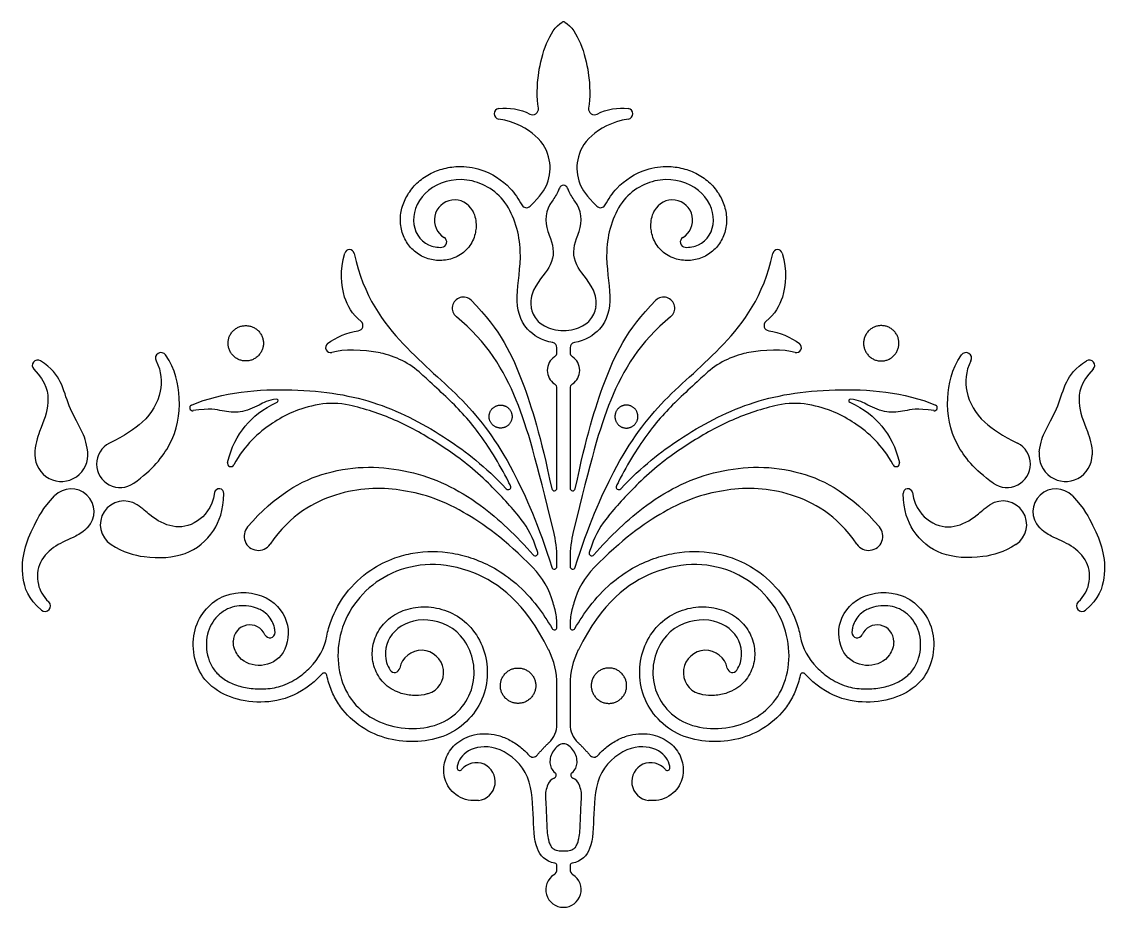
# Model space of a CAD drawing. Extents: x -103 to 101, y -110 to 99.
# Drawn here: x -103.17 to -79.51, y -72.59 to -53.26 of the extents above; entities that cross this region are included whole.
import ezdxf

# ---------------------------------------------------------------- set-up
doc = ezdxf.new("R2010")
doc.units = 0
doc.header["$MEASUREMENT"] = 0
doc.layers.add('LAYER_03', color=5, linetype='CONTINUOUS')

msp = doc.modelspace()

# ---------------------------------------------------------------- linework, layer by layer
at = {"layer": 'LAYER_03'}
for p, q in [((-91.481, -60.479), (-91.481, -60.376)), ((-91.194, -60.376), (-91.194, -60.479)), ((-91.481, -63.442), (-91.481, -61.262)), ((-91.194, -61.262), (-91.194, -63.442)), ((-91.481, -65.153), (-91.481, -64.973)), ((-91.194, -64.973), (-91.194, -65.153)), ((-91.481, -66.478), (-91.481, -66.405)), ((-91.194, -66.405), (-91.194, -66.478)), ((-91.481, -68.596), (-91.481, -67.733)), ((-91.194, -67.733), (-91.194, -68.596)), ((-91.481, -71.763), (-91.481, -71.687)), ((-91.194, -71.687), (-91.194, -71.763))]:
    msp.add_line(p, q, dxfattribs=at)
for centre, radius, start, end in [((-91.338, -53.315), 0.0573, 57.3341, 122.6659), ((-92.735, -55.27), 0.116, 97.2192, 260.2989), ((-92.013, -55.162), 0.128, 242.0395, 7.5606), ((-90.662, -55.162), 0.128, 172.4394, 297.9605), ((-89.94, -55.27), 0.116, 279.7011, 82.7808), ((-91.338, -56.925), 0.0958, 90, 159.0536), ((-91.338, -56.925), 0.0958, 20.9464, 90), ((-93.714, -57.591), 0.443, 27.323, 238.9325), ((-91.018, -57.594), 0.705, 143.7765, 200.2408), ((-91.657, -57.594), 0.705, 339.7592, 36.2235), ((-88.961, -57.591), 0.443, 301.0675, 152.6816), ((-92.148, -57.204), 0.115, 207.7654, 314.4771), ((-90.527, -57.204), 0.115, 225.5229, 332.2346), ((-94.002, -58.069), 0.115, 274.0701, 58.9325), ((-88.673, -58.069), 0.115, 121.0675, 265.9299), ((-96.011, -58.341), 0.106, 12.1743, 164.9306), ((-86.664, -58.341), 0.106, 15.0694, 167.8257), ((-91.463, -59.392), 0.591, 152.8866, 189.141), ((-91.212, -59.392), 0.591, 350.859, 27.1134), ((-93.525, -59.511), 0.241, 44.7422, 231.1278), ((-89.15, -59.511), 0.241, 308.8722, 135.2578), ((-95.832, -59.891), 0.115, 277.4205, 49.4833), ((-86.843, -59.891), 0.115, 130.5167, 262.5795), ((-96.422, -60.373), 0.109, 126.8633, 284.3838), ((-91.595, -60.376), 0.115, 360, 79.4979), ((-91.08, -60.376), 0.115, 100.5021, 180), ((-86.253, -60.373), 0.109, 255.6162, 53.1367), ((-100.124, -60.604), 0.122, 35.2425, 207.1372), ((-95.694, -62.293), 1.837, 47.0783, 78.757), ((-91.595, -60.479), 0.115, 303.3769, 360), ((-91.08, -60.479), 0.115, 180, 236.6231), ((-86.981, -62.293), 1.837, 101.243, 132.9217), ((-82.551, -60.604), 0.122, 332.8628, 144.7575), ((-102.817, -60.763), 0.117, 57.6003, 225.0434), ((-91.338, -60.87), 0.354, 123.3769, 236.6231), ((-91.338, -60.87), 0.354, 303.3769, 56.6231), ((-79.858, -60.763), 0.117, 314.9566, 122.3997), ((-91.595, -61.262), 0.115, 360, 56.6231), ((-91.08, -61.262), 0.115, 123.3769, 180), ((-97.603, -61.532), 0.0349, 294.9345, 97.7998), ((-85.073, -61.532), 0.0349, 82.2002, 245.0655), ((-99.435, -61.689), 0.0626, 113.5864, 278.7122), ((-96.382, -63.293), 1.702, 77.5895, 99.9019), ((-86.293, -63.293), 1.702, 80.0981, 102.4105), ((-83.24, -61.689), 0.0626, 261.2878, 66.4136), ((-102.299, -62.716), 0.579, 180, 6.8193), ((-101.018, -62.918), 0.512, 117.1189, 305.4667), ((-81.657, -62.918), 0.512, 234.5333, 62.8811), ((-80.376, -62.716), 0.579, 173.1807, 0), ((-98.599, -62.897), 0.0742, 166.763, 331.5372), ((-84.076, -62.897), 0.0742, 208.4628, 13.237), ((-92.545, -63.417), 0.0573, 223.3434, 26.2792), ((-90.13, -63.417), 0.0573, 153.7208, 316.6566), ((-102.085, -63.956), 0.5, 316.4474, 136.4474), ((-98.853, -63.557), 0.102, 358.614, 170.2508), ((-91.539, -63.442), 0.0573, 191.8089, 0), ((-91.136, -63.442), 0.0573, 180, 348.1911), ((-83.822, -63.557), 0.102, 9.7492, 181.386), ((-80.59, -63.956), 0.5, 43.5526, 223.5526), ((-100.931, -64.24), 0.518, 56.8162, 236.8162), ((-81.744, -64.24), 0.518, 303.1838, 123.1838), ((-93.91, -65.378), 2.074, 19.4091, 39.7857), ((-88.765, -65.378), 2.074, 140.2143, 160.5909), ((-97.999, -64.49), 0.31, 139.0707, 325.3549), ((-84.676, -64.49), 0.31, 214.6451, 40.9293), ((-93.894, -64.973), 2.413, 360, 13.8942), ((-88.781, -64.973), 2.413, 166.1058, 180), ((-91.955, -64.862), 0.0573, 221.4342, 18.8129), ((-90.72, -64.862), 0.0573, 161.1871, 318.5658), ((-93.265, -66.415), 1.766, 15.4769, 44.5011), ((-91.538, -65.153), 0.0573, 197.4947, 0), ((-91.137, -65.153), 0.0573, 180, 342.5053), ((-89.41, -66.415), 1.766, 135.4989, 164.5231), ((-102.657, -66.013), 0.12, 229.9145, 46.447), ((-80.018, -66.013), 0.12, 133.553, 310.0855), ((-92.67, -66.405), 1.189, 360, 15.119), ((-90.005, -66.405), 1.189, 164.881, 180), ((-98.185, -66.787), 0.361, 23.6616, 180), ((-84.49, -66.787), 0.361, 360, 156.3384), ((-97.749, -66.596), 0.115, 203.6616, 1.5121), ((-97.801, -66.425), 1.319, 315.1311, 349.0307), ((-91.538, -66.478), 0.0573, 210.3146, 360), ((-91.137, -66.478), 0.0573, 180, 329.6854), ((-84.874, -66.425), 1.319, 190.9693, 224.8689), ((-84.926, -66.596), 0.115, 178.4879, 336.3384), ((-94.438, -67.466), 0.484, 287.1844, 168.752), ((-93.178, -67.733), 1.698, 0.0001, 26.7148), ((-89.497, -67.733), 1.698, 153.2852, 179.9999), ((-88.237, -67.466), 0.484, 11.248, 252.8156), ((-95.026, -67.35), 0.115, 214.0097, 348.752), ((-87.649, -67.35), 0.115, 191.248, 325.9903), ((-96.561, -67.533), 0.0573, 11.6559, 137.0617), ((-86.114, -67.533), 0.0573, 42.9383, 168.3441), ((-92.029, -68.596), 0.548, 313.2254, 0), ((-90.646, -68.596), 0.548, 180, 226.7746), ((-92.002, -69.194), 0.12, 221.1148, 320.7987), ((-90.673, -69.194), 0.12, 219.2013, 318.8852), ((-93.605, -69.549), 0.0573, 172.9359, 320.5497), ((-93.241, -69.848), 0.414, 276.7535, 140.5497), ((-89.434, -69.848), 0.414, 39.4503, 263.2465), ((-89.07, -69.549), 0.0573, 219.4503, 7.0641), ((-91.561, -69.709), 0.0649, 285.872, 49.8341), ((-91.114, -69.709), 0.0649, 130.1659, 254.128), ((-91.097, -70.177), 0.637, 158.9113, 185.2825), ((-91.578, -70.177), 0.637, 354.7175, 21.0887), ((-91.538, -71.687), 0.0573, 360, 78.0276), ((-91.137, -71.687), 0.0573, 101.9724, 180), ((-91.338, -72.207), 0.386, 122.5463, 270), ((-91.62, -71.763), 0.14, 302.5547, 0), ((-91.338, -72.207), 0.386, 270, 57.4537), ((-91.055, -71.763), 0.14, 180, 237.4453)]:
    msp.add_arc(centre, radius, start, end, dxfattribs=at)
for points, knots in [([(-91.886, -55.145), (-91.917, -54.917), (-91.93, -54.32), (-91.655, -53.451), (-91.368, -53.267)], [1006.07004, 1006.07004, 1006.07004, 1006.07004, 1006.516656, 1007.148205, 1007.148205, 1007.148205, 1007.148205]), ([(-91.307, -53.267), (-91.02, -53.451), (-90.745, -54.32), (-90.758, -54.917), (-90.789, -55.145)], [1007.182413, 1007.182413, 1007.182413, 1007.182413, 1007.813962, 1008.260578, 1008.260578, 1008.260578, 1008.260578]), ([(-92.067, -57.286), (-91.838, -57.06), (-91.647, -56.779), (-91.596, -56.273), (-91.844, -55.754), (-92.38, -55.448), (-92.754, -55.384)], [1003.884074, 1003.884074, 1003.884074, 1003.884074, 1004.215112, 1004.611132, 1005.007152, 1005.365611, 1005.365611, 1005.365611, 1005.365611]), ([(-89.921, -55.384), (-90.295, -55.448), (-90.831, -55.754), (-91.079, -56.273), (-91.028, -56.779), (-90.837, -57.06), (-90.608, -57.286)], [841.387583, 841.387583, 841.387583, 841.387583, 841.746042, 842.142062, 842.538082, 842.869119, 842.869119, 842.869119, 842.869119]), ([(-93.321, -57.388), (-93.313, -57.403), (-93.281, -57.471), (-93.247, -57.596), (-93.242, -57.752), (-93.266, -57.902), (-93.334, -58.096), (-93.504, -58.314), (-93.795, -58.457), (-94.108, -58.486), (-94.409, -58.41), (-94.661, -58.229), (-94.833, -57.973), (-94.912, -57.673), (-94.888, -57.36), (-94.77, -57.062), (-94.575, -56.8), (-94.307, -56.594), (-93.988, -56.461), (-93.591, -56.398), (-93.048, -56.476), (-92.549, -56.792), (-92.318, -57.127), (-92.249, -57.258)], [1000.347152, 1000.347152, 1000.347152, 1000.347152, 1000.374148, 1000.464083, 1000.550273, 1000.617547, 1000.701124, 1000.872898, 1001.039851, 1001.199921, 1001.360175, 1001.520559, 1001.678551, 1001.838481, 1002.001399, 1002.165738, 1002.335608, 1002.512018, 1002.6911, 1002.87502, 1003.138357, 1003.540902, 1003.772326, 1003.772326, 1003.772326, 1003.772326]), ([(-90.426, -57.258), (-90.357, -57.127), (-90.126, -56.792), (-89.627, -56.476), (-89.084, -56.398), (-88.687, -56.461), (-88.368, -56.594), (-88.101, -56.8), (-87.905, -57.062), (-87.788, -57.36), (-87.763, -57.673), (-87.842, -57.973), (-88.014, -58.229), (-88.266, -58.41), (-88.567, -58.486), (-88.88, -58.457), (-89.171, -58.314), (-89.341, -58.096), (-89.409, -57.902), (-89.433, -57.752), (-89.428, -57.596), (-89.394, -57.471), (-89.362, -57.403), (-89.354, -57.388)], [842.980868, 842.980868, 842.980868, 842.980868, 843.212292, 843.614836, 843.878173, 844.062094, 844.241175, 844.417586, 844.587456, 844.751795, 844.914713, 845.074643, 845.232635, 845.393019, 845.553273, 845.713343, 845.880295, 846.05207, 846.135646, 846.202921, 846.289111, 846.379045, 846.406023, 846.406023, 846.406023, 846.406023]), ([(-91.574, -60.264), (-91.811, -60.22), (-92.239, -59.968), (-92.423, -59.297), (-92.187, -58.3), (-92.514, -57.092), (-93.451, -56.585), (-94.376, -56.86), (-94.736, -57.624), (-94.421, -58.134), (-94.093, -58.19), (-93.994, -58.183)], [995.388448, 995.388448, 995.388448, 995.388448, 995.75482, 996.235721, 996.716623, 997.197525, 997.678427, 998.159329, 998.640231, 999.121133, 999.338636, 999.338636, 999.338636, 999.338636]), ([(-88.681, -58.183), (-88.582, -58.19), (-88.254, -58.134), (-87.939, -57.624), (-88.299, -56.86), (-89.224, -56.585), (-90.161, -57.092), (-90.488, -58.3), (-90.252, -59.297), (-90.436, -59.968), (-90.864, -60.22), (-91.101, -60.264)], [847.414558, 847.414558, 847.414558, 847.414558, 847.632061, 848.112963, 848.593865, 849.074767, 849.555669, 850.03657, 850.517472, 850.998374, 851.364746, 851.364746, 851.364746, 851.364746]), ([(-91.427, -56.89), (-91.433, -56.907), (-91.457, -56.966), (-91.508, -57.064), (-91.559, -57.141), (-91.586, -57.178)], [36.5078147, 36.5078147, 36.5078147, 36.5078147, 36.5354224, 36.6082202, 36.6805119, 36.6805119, 36.6805119, 36.6805119]), ([(-91.089, -57.178), (-91.116, -57.141), (-91.167, -57.064), (-91.218, -56.966), (-91.242, -56.907), (-91.248, -56.89)], [40.4568268, 40.4568268, 40.4568268, 40.4568268, 40.5291185, 40.6019162, 40.6295239, 40.6295239, 40.6295239, 40.6295239]), ([(-91.679, -57.838), (-91.66, -57.89), (-91.561, -58.129), (-91.516, -58.543), (-91.859, -58.867), (-91.989, -59.122)], [37.0442124, 37.0442124, 37.0442124, 37.0442124, 37.149482, 37.5429343, 37.8707024, 37.8707024, 37.8707024, 37.8707024]), ([(-90.686, -59.122), (-90.817, -58.867), (-91.159, -58.543), (-91.114, -58.129), (-91.015, -57.89), (-90.996, -57.838)], [39.2666362, 39.2666362, 39.2666362, 39.2666362, 39.5944043, 39.9878566, 40.0931262, 40.0931262, 40.0931262, 40.0931262]), ([(-95.758, -59.804), (-95.954, -59.636), (-96.187, -59.234), (-96.215, -58.691), (-96.114, -58.314)], [981.6223682, 981.6223682, 981.6223682, 981.6223682, 982.0131358, 982.5413681, 982.5413681, 982.5413681, 982.5413681]), ([(-95.907, -58.319), (-95.704, -59.26), (-94.814, -60.43), (-93.5, -61.473), (-92.524, -62.762), (-91.878, -64.265), (-91.593, -65.17)], [982.689626, 982.689626, 982.689626, 982.689626, 983.865138, 985.091188, 986.317237, 987.262633, 987.262633, 987.262633, 987.262633]), ([(-91.082, -65.17), (-90.797, -64.265), (-90.151, -62.762), (-89.175, -61.473), (-87.861, -60.43), (-86.971, -59.26), (-86.768, -58.319)], [859.490561, 859.490561, 859.490561, 859.490561, 860.435957, 861.662006, 862.888056, 864.063568, 864.063568, 864.063568, 864.063568]), ([(-86.561, -58.314), (-86.46, -58.691), (-86.488, -59.234), (-86.721, -59.636), (-86.917, -59.804)], [864.2118257, 864.2118257, 864.2118257, 864.2118257, 864.7400579, 865.1308255, 865.1308255, 865.1308255, 865.1308255]), ([(-93.354, -59.341), (-92.705, -59.996), (-92.222, -61.048), (-91.837, -62.295), (-91.595, -63.454)], [991.008807, 991.008807, 991.008807, 991.008807, 992.317153, 993.536464, 993.536464, 993.536464, 993.536464]), ([(-91.08, -63.454), (-90.838, -62.295), (-90.453, -61.048), (-89.97, -59.996), (-89.321, -59.341)], [853.216729, 853.216729, 853.216729, 853.216729, 854.436041, 855.744386, 855.744386, 855.744386, 855.744386]), ([(-92.047, -59.486), (-92.044, -59.502), (-92.029, -59.569), (-91.987, -59.683), (-91.889, -59.81), (-91.75, -59.913), (-91.561, -59.984), (-91.417, -59.999), (-91.338, -59.999)], [38.066622, 38.066622, 38.066622, 38.066622, 38.0923251, 38.1753734, 38.2545587, 38.3421719, 38.4445158, 38.5686693, 38.5686693, 38.5686693, 38.5686693]), ([(-91.338, -59.999), (-91.258, -59.999), (-91.114, -59.984), (-90.925, -59.913), (-90.786, -59.81), (-90.688, -59.683), (-90.646, -59.569), (-90.631, -59.502), (-90.628, -59.486)], [38.5686693, 38.5686693, 38.5686693, 38.5686693, 38.6928228, 38.7951668, 38.88278, 38.9619653, 39.0450136, 39.0707166, 39.0707166, 39.0707166, 39.0707166]), ([(-91.551, -64.394), (-91.94, -62.821), (-92.274, -61.495), (-93.004, -60.241), (-93.677, -59.699)], [987.748043, 987.748043, 987.748043, 987.748043, 989.167848, 990.597614, 990.597614, 990.597614, 990.597614]), ([(-88.998, -59.699), (-89.671, -60.241), (-90.401, -61.495), (-90.735, -62.821), (-91.124, -64.394)], [856.155579, 856.155579, 856.155579, 856.155579, 857.585346, 859.00515, 859.00515, 859.00515, 859.00515]), ([(-100.721, -63.335), (-100.299, -63.034), (-99.811, -62.412), (-99.663, -61.587), (-99.803, -60.847), (-100.025, -60.534)], [32.051839, 32.051839, 32.051839, 32.051839, 32.614571, 33.326153, 33.90268, 33.90268, 33.90268, 33.90268]), ([(-81.954, -63.335), (-82.376, -63.034), (-82.864, -62.412), (-83.012, -61.587), (-82.872, -60.847), (-82.65, -60.534)], [32.051839, 32.051839, 32.051839, 32.051839, 32.614571, 33.326153, 33.90268, 33.90268, 33.90268, 33.90268]), ([(-101.724, -62.647), (-101.749, -62.436), (-101.893, -62.089), (-102.16, -61.651), (-102.272, -61.14), (-102.506, -60.821), (-102.754, -60.664)], [29.468346, 29.468346, 29.468346, 29.468346, 29.706084, 30.107222, 30.50836, 30.859579, 30.859579, 30.859579, 30.859579]), ([(-100.232, -60.659), (-100.108, -60.901), (-100.101, -61.419), (-100.418, -61.976), (-100.924, -62.295), (-101.252, -62.463)], [29.838924, 29.838924, 29.838924, 29.838924, 30.236601, 30.758748, 31.170437, 31.170437, 31.170437, 31.170437]), ([(-82.443, -60.659), (-82.567, -60.901), (-82.574, -61.419), (-82.257, -61.976), (-81.751, -62.295), (-81.423, -62.463)], [29.838924, 29.838924, 29.838924, 29.838924, 30.236601, 30.758748, 31.170437, 31.170437, 31.170437, 31.170437]), ([(-80.952, -62.647), (-80.926, -62.436), (-80.783, -62.089), (-80.515, -61.651), (-80.403, -61.14), (-80.169, -60.821), (-79.921, -60.664)], [25.604659, 25.604659, 25.604659, 25.604659, 25.842396, 26.243535, 26.644673, 26.995892, 26.995892, 26.995892, 26.995892]), ([(-102.9, -60.846), (-102.616, -61.129), (-102.546, -61.637), (-102.723, -62.061), (-102.878, -62.492), (-102.878, -62.716)], [27.175674, 27.175674, 27.175674, 27.175674, 27.652026, 28.186935, 28.478956, 28.478956, 28.478956, 28.478956]), ([(-92.494, -63.392), (-92.509, -63.362), (-92.625, -63.131), (-92.844, -62.732), (-93.18, -62.235), (-93.531, -61.812), (-93.908, -61.436), (-94.217, -61.155), (-94.396, -60.99), (-94.443, -60.947)], [978.159604, 978.159604, 978.159604, 978.159604, 978.212201, 978.565881, 978.87337, 979.154237, 979.427786, 979.710142, 979.81025, 979.81025, 979.81025, 979.81025]), ([(-88.232, -60.947), (-88.279, -60.99), (-88.458, -61.155), (-88.767, -61.436), (-89.144, -61.812), (-89.495, -62.235), (-89.831, -62.732), (-90.051, -63.131), (-90.166, -63.362), (-90.181, -63.392)], [866.942944, 866.942944, 866.942944, 866.942944, 867.043052, 867.325407, 867.598956, 867.879824, 868.187312, 868.540993, 868.593589, 868.593589, 868.593589, 868.593589]), ([(-79.775, -60.846), (-80.059, -61.129), (-80.129, -61.637), (-79.952, -62.061), (-79.797, -62.492), (-79.797, -62.716)], [27.175674, 27.175674, 27.175674, 27.175674, 27.652026, 28.186935, 28.478956, 28.478956, 28.478956, 28.478956]), ([(-99.46, -61.631), (-98.788, -61.338), (-97.136, -61.213), (-95.346, -61.523), (-93.932, -62.285), (-93.054, -62.962), (-92.587, -63.456)], [974.026625, 974.026625, 974.026625, 974.026625, 975.057206, 976.116462, 977.175718, 978.074291, 978.074291, 978.074291, 978.074291]), ([(-97.607, -61.497), (-97.789, -61.522), (-98.011, -61.648), (-98.399, -61.814), (-98.778, -61.764), (-99.049, -61.693), (-99.426, -61.75)], [972.868754, 972.868754, 972.868754, 972.868754, 973.085852, 973.373738, 973.661624, 973.93217, 973.93217, 973.93217, 973.93217]), ([(-90.088, -63.456), (-89.621, -62.962), (-88.743, -62.285), (-87.329, -61.523), (-85.539, -61.213), (-83.887, -61.338), (-83.215, -61.631)], [868.678902, 868.678902, 868.678902, 868.678902, 869.577476, 870.636732, 871.695988, 872.726569, 872.726569, 872.726569, 872.726569]), ([(-83.249, -61.75), (-83.627, -61.693), (-83.897, -61.764), (-84.276, -61.814), (-84.664, -61.648), (-84.886, -61.522), (-85.068, -61.497)], [872.821024, 872.821024, 872.821024, 872.821024, 873.091569, 873.379456, 873.667342, 873.884439, 873.884439, 873.884439, 873.884439]), ([(-98.671, -62.88), (-98.595, -62.553), (-98.331, -62.059), (-97.908, -61.712), (-97.588, -61.563)], [971.8431281, 971.8431281, 971.8431281, 971.8431281, 972.3394075, 972.816792, 972.816792, 972.816792, 972.816792]), ([(-96.675, -61.617), (-97.121, -61.694), (-97.75, -62.01), (-98.295, -62.492), (-98.534, -62.932)], [970.424543, 970.424543, 970.424543, 970.424543, 971.034889, 971.731354, 971.731354, 971.731354, 971.731354]), ([(-92.316, -64.051), (-92.525, -63.801), (-92.882, -63.406), (-93.417, -62.93), (-93.876, -62.598), (-94.472, -62.216), (-95.098, -61.901), (-95.677, -61.712), (-95.932, -61.65), (-96.016, -61.631)], [967.719736, 967.719736, 967.719736, 967.719736, 968.23216, 968.554802, 968.843678, 969.121538, 969.665615, 969.941399, 970.077356, 970.077356, 970.077356, 970.077356]), ([(-86.659, -61.631), (-86.743, -61.65), (-86.998, -61.712), (-87.577, -61.901), (-88.203, -62.216), (-88.799, -62.598), (-89.258, -62.93), (-89.793, -63.406), (-90.15, -63.801), (-90.359, -64.051)], [876.675838, 876.675838, 876.675838, 876.675838, 876.811795, 877.087579, 877.631656, 877.909516, 878.198392, 878.521033, 879.033458, 879.033458, 879.033458, 879.033458]), ([(-84.141, -62.932), (-84.38, -62.492), (-84.925, -62.01), (-85.554, -61.694), (-86, -61.617)], [875.021839, 875.021839, 875.021839, 875.021839, 875.718305, 876.328651, 876.328651, 876.328651, 876.328651]), ([(-85.087, -61.563), (-84.767, -61.712), (-84.344, -62.059), (-84.08, -62.553), (-84.004, -62.88)], [873.9364017, 873.9364017, 873.9364017, 873.9364017, 874.4137863, 874.9100656, 874.9100656, 874.9100656, 874.9100656]), ([(-98.233, -64.287), (-97.626, -63.587), (-96.462, -62.929), (-94.67, -62.968), (-93.203, -63.666), (-92.358, -64.492), (-91.998, -64.9)], [963.242801, 963.242801, 963.242801, 963.242801, 964.203141, 965.242619, 966.282097, 967.16542, 967.16542, 967.16542, 967.16542]), ([(-90.677, -64.9), (-90.317, -64.492), (-89.472, -63.666), (-88.005, -62.968), (-86.213, -62.929), (-85.049, -63.587), (-84.442, -64.287)], [879.587774, 879.587774, 879.587774, 879.587774, 880.471097, 881.510575, 882.550052, 883.510393, 883.510393, 883.510393, 883.510393]), ([(-102.734, -66.105), (-103.031, -65.855), (-103.186, -65.351), (-103.12, -64.764), (-102.935, -64.331), (-102.707, -63.884), (-102.447, -63.611)], [27.967944, 27.967944, 27.967944, 27.967944, 28.356508, 28.795307, 29.234106, 29.588536, 29.588536, 29.588536, 29.588536]), ([(-101.215, -64.674), (-100.955, -64.844), (-100.374, -64.994), (-99.551, -64.941), (-98.965, -64.465), (-98.76, -63.937), (-98.751, -63.559)], [33.047963, 33.047963, 33.047963, 33.047963, 33.438791, 34.002548, 34.566306, 35.009262, 35.009262, 35.009262, 35.009262]), ([(-98.954, -63.54), (-99.014, -63.887), (-99.38, -64.265), (-99.867, -64.33), (-100.296, -64.107), (-100.523, -63.888), (-100.647, -63.806)], [35.169749, 35.169749, 35.169749, 35.169749, 35.509073, 35.935164, 36.361255, 36.580326, 36.580326, 36.580326, 36.580326]), ([(-92.006, -65.177), (-92.602, -64.57), (-93.68, -63.783), (-94.901, -63.417), (-96.199, -63.434), (-97.291, -64.011), (-97.744, -64.667)], [958.912596, 958.912596, 958.912596, 958.912596, 959.758651, 960.78201, 961.805369, 962.714825, 962.714825, 962.714825, 962.714825]), ([(-84.931, -64.667), (-85.384, -64.011), (-86.476, -63.434), (-87.774, -63.417), (-88.995, -63.783), (-90.073, -64.57), (-90.669, -65.177)], [884.038369, 884.038369, 884.038369, 884.038369, 884.947825, 885.971184, 886.994543, 887.840598, 887.840598, 887.840598, 887.840598]), ([(-81.46, -64.674), (-81.72, -64.844), (-82.301, -64.994), (-83.124, -64.941), (-83.71, -64.465), (-83.915, -63.937), (-83.924, -63.559)], [33.047963, 33.047963, 33.047963, 33.047963, 33.438791, 34.002548, 34.566306, 35.009262, 35.009262, 35.009262, 35.009262]), ([(-83.721, -63.54), (-83.661, -63.887), (-83.295, -64.265), (-82.808, -64.33), (-82.379, -64.107), (-82.152, -63.888), (-82.028, -63.806)], [35.169749, 35.169749, 35.169749, 35.169749, 35.509073, 35.935164, 36.361255, 36.580326, 36.580326, 36.580326, 36.580326]), ([(-80.228, -63.611), (-79.968, -63.884), (-79.74, -64.331), (-79.555, -64.764), (-79.489, -65.351), (-79.644, -65.855), (-79.941, -66.105)], [28.638795, 28.638795, 28.638795, 28.638795, 28.993225, 29.432024, 29.870823, 30.259387, 30.259387, 30.259387, 30.259387]), ([(-101.723, -64.3), (-101.81, -64.392), (-102.066, -64.543), (-102.434, -64.669), (-102.805, -65.04), (-102.858, -65.494), (-102.711, -65.796), (-102.574, -65.926)], [30.410714, 30.410714, 30.410714, 30.410714, 30.579713, 30.900039, 31.220365, 31.540691, 31.769472, 31.769472, 31.769472, 31.769472]), ([(-80.101, -65.926), (-79.964, -65.796), (-79.817, -65.494), (-79.87, -65.04), (-80.241, -64.669), (-80.609, -64.543), (-80.865, -64.392), (-80.952, -64.3)], [30.453279, 30.453279, 30.453279, 30.453279, 30.68206, 31.002386, 31.322712, 31.643038, 31.812037, 31.812037, 31.812037, 31.812037]), ([(-96.507, -66.676), (-96.484, -66.56), (-96.392, -66.228), (-96.101, -65.703), (-95.605, -65.235), (-95.081, -64.969), (-94.477, -64.809), (-93.888, -64.814), (-93.292, -64.973), (-92.816, -65.187), (-92.334, -65.53), (-91.918, -65.986), (-91.686, -66.337), (-91.587, -66.506)], [954.694247, 954.694247, 954.694247, 954.694247, 954.879382, 955.233552, 955.627018, 955.937717, 956.15039, 956.603505, 956.849729, 957.117075, 957.42019, 957.773738, 958.081343, 958.081343, 958.081343, 958.081343]), ([(-91.088, -66.506), (-90.989, -66.337), (-90.757, -65.986), (-90.341, -65.53), (-89.859, -65.187), (-89.383, -64.973), (-88.787, -64.814), (-88.198, -64.809), (-87.594, -64.969), (-87.07, -65.235), (-86.574, -65.703), (-86.283, -66.228), (-86.191, -66.56), (-86.168, -66.676)], [888.671851, 888.671851, 888.671851, 888.671851, 888.979455, 889.333004, 889.636119, 889.903465, 890.149688, 890.602804, 890.815477, 891.126176, 891.519642, 891.873812, 892.058946, 892.058946, 892.058946, 892.058946]), ([(-91.662, -66.97), (-92.183, -65.934), (-93.442, -64.993), (-95.2, -65.114), (-96.317, -66.337), (-96.294, -67.885), (-95.276, -68.758), (-93.808, -68.697), (-93.129, -67.657), (-93.483, -66.536), (-94.439, -66.199), (-95.188, -66.579), (-95.267, -67.119), (-95.155, -67.362), (-95.121, -67.414)], [930.391132, 930.391132, 930.391132, 930.391132, 931.00885, 931.757585, 932.50632, 933.255055, 934.00379, 934.752525, 935.501259, 936.249994, 936.998729, 937.747464, 938.496199, 938.724039, 938.724039, 938.724039, 938.724039]), ([(-87.554, -67.414), (-87.52, -67.362), (-87.408, -67.119), (-87.487, -66.579), (-88.236, -66.199), (-89.192, -66.536), (-89.546, -67.657), (-88.867, -68.697), (-87.4, -68.758), (-86.381, -67.885), (-86.359, -66.337), (-87.475, -65.114), (-89.233, -64.993), (-90.492, -65.934), (-91.013, -66.97)], [908.029155, 908.029155, 908.029155, 908.029155, 908.256995, 909.00573, 909.754464, 910.503199, 911.251934, 912.000669, 912.749404, 913.498139, 914.246874, 914.995609, 915.744344, 916.362062, 916.362062, 916.362062, 916.362062]), ([(-96.603, -67.494), (-97.079, -68.006), (-98.106, -68.257), (-99.342, -67.745), (-99.541, -66.453), (-98.779, -65.641), (-97.733, -65.743), (-97.255, -66.422), (-97.435, -67.185), (-98.015, -67.382), (-98.44, -67.19), (-98.546, -66.9), (-98.546, -66.787)], [945.613593, 945.613593, 945.613593, 945.613593, 946.136779, 946.688526, 947.240273, 947.79202, 948.343767, 948.895514, 949.447261, 949.999009, 950.550756, 950.851441, 950.851441, 950.851441, 950.851441]), ([(-84.129, -66.787), (-84.129, -66.9), (-84.235, -67.19), (-84.66, -67.382), (-85.24, -67.185), (-85.42, -66.422), (-84.942, -65.743), (-83.896, -65.641), (-83.134, -66.453), (-83.333, -67.745), (-84.569, -68.257), (-85.596, -68.006), (-86.072, -67.494)], [895.901753, 895.901753, 895.901753, 895.901753, 896.202438, 896.754185, 897.305932, 897.857679, 898.409427, 898.961174, 899.512921, 900.064668, 900.616415, 901.139601, 901.139601, 901.139601, 901.139601]), ([(-97.634, -66.593), (-97.635, -66.582), (-97.637, -66.547), (-97.649, -66.463), (-97.711, -66.293), (-97.849, -66.148), (-98.008, -66.069), (-98.143, -66.024), (-98.314, -66), (-98.524, -66.018), (-98.724, -66.095), (-98.898, -66.229), (-99.036, -66.41), (-99.123, -66.636), (-99.145, -66.891), (-99.103, -67.151), (-99.012, -67.351), (-98.904, -67.486), (-98.768, -67.608), (-98.548, -67.73), (-98.292, -67.799), (-98.064, -67.825), (-97.819, -67.83), (-97.493, -67.778), (-97.146, -67.606), (-96.949, -67.438), (-96.867, -67.355)], [951.53295, 951.53295, 951.53295, 951.53295, 951.549446, 951.588949, 951.665164, 951.831209, 951.892895, 951.944076, 952.053092, 952.163639, 952.272302, 952.385911, 952.504412, 952.62809, 952.762617, 952.90249, 953.038511, 953.104489, 953.173241, 953.324323, 953.495804, 953.588547, 953.684396, 953.880912, 954.101598, 954.285628, 954.285628, 954.285628, 954.285628]), ([(-94.295, -67.929), (-94.323, -67.938), (-94.434, -67.966), (-94.645, -67.976), (-94.959, -67.915), (-95.278, -67.723), (-95.486, -67.376), (-95.534, -66.989), (-95.432, -66.601), (-95.169, -66.278), (-94.786, -66.07), (-94.333, -66.005), (-93.86, -66.103), (-93.42, -66.372), (-93.112, -66.814), (-92.97, -67.356), (-93.036, -67.931), (-93.326, -68.457), (-93.818, -68.843), (-94.44, -68.999), (-95.087, -68.963), (-95.696, -68.731), (-96.107, -68.373), (-96.344, -68.01), (-96.45, -67.748), (-96.493, -67.581), (-96.505, -67.521)], [939.934479, 939.934479, 939.934479, 939.934479, 939.98052, 940.114141, 940.263364, 940.480187, 940.68313, 940.8805, 941.084091, 941.299258, 941.521526, 941.757242, 942.006586, 942.271036, 942.550711, 942.838316, 943.137153, 943.443516, 943.764201, 944.097236, 944.435381, 944.772469, 945.107262, 945.277418, 945.451337, 945.54793, 945.54793, 945.54793, 945.54793]), ([(-86.17, -67.521), (-86.182, -67.581), (-86.225, -67.748), (-86.331, -68.01), (-86.568, -68.373), (-86.979, -68.731), (-87.588, -68.963), (-88.235, -68.999), (-88.857, -68.843), (-89.349, -68.457), (-89.639, -67.931), (-89.705, -67.356), (-89.563, -66.814), (-89.255, -66.372), (-88.815, -66.103), (-88.342, -66.005), (-87.889, -66.07), (-87.506, -66.278), (-87.243, -66.601), (-87.141, -66.989), (-87.189, -67.376), (-87.397, -67.723), (-87.716, -67.915), (-88.03, -67.976), (-88.241, -67.966), (-88.352, -67.938), (-88.38, -67.929)], [901.205263, 901.205263, 901.205263, 901.205263, 901.301857, 901.475775, 901.645932, 901.980725, 902.317813, 902.655957, 902.988992, 903.309678, 903.616041, 903.914878, 904.202483, 904.482158, 904.746608, 904.995952, 905.231668, 905.453936, 905.669103, 905.872694, 906.070064, 906.273007, 906.48983, 906.639053, 906.772674, 906.818715, 906.818715, 906.818715, 906.818715]), ([(-85.808, -67.355), (-85.726, -67.438), (-85.529, -67.606), (-85.182, -67.778), (-84.856, -67.83), (-84.611, -67.825), (-84.383, -67.799), (-84.127, -67.73), (-83.907, -67.608), (-83.771, -67.486), (-83.663, -67.351), (-83.572, -67.151), (-83.53, -66.891), (-83.552, -66.636), (-83.639, -66.41), (-83.777, -66.229), (-83.951, -66.095), (-84.151, -66.018), (-84.361, -66), (-84.532, -66.024), (-84.667, -66.069), (-84.826, -66.148), (-84.964, -66.293), (-85.026, -66.463), (-85.038, -66.547), (-85.04, -66.582), (-85.041, -66.593)], [892.467566, 892.467566, 892.467566, 892.467566, 892.651595, 892.872282, 893.068798, 893.164646, 893.257389, 893.42887, 893.579953, 893.648705, 893.714683, 893.850704, 893.990577, 894.125104, 894.248781, 894.367283, 894.480892, 894.589554, 894.700101, 894.809118, 894.860299, 894.921985, 895.08803, 895.164244, 895.203748, 895.220244, 895.220244, 895.220244, 895.220244]), ([(-93.192, -70.259), (-93.267, -70.268), (-93.424, -70.265), (-93.64, -70.179), (-93.809, -70.032), (-93.913, -69.854), (-93.957, -69.665), (-93.949, -69.48), (-93.899, -69.303), (-93.805, -69.14), (-93.667, -68.999), (-93.492, -68.891), (-93.2, -68.789), (-92.859, -68.796), (-92.523, -68.924), (-92.287, -69.076), (-92.15, -69.205), (-92.092, -69.272)], [927.104139, 927.104139, 927.104139, 927.104139, 927.222159, 927.349115, 927.462674, 927.568991, 927.668779, 927.763596, 927.857879, 927.955905, 928.057638, 928.164169, 928.27894, 928.539461, 928.685745, 928.83941, 928.979496, 928.979496, 928.979496, 928.979496]), ([(-90.583, -69.272), (-90.525, -69.205), (-90.388, -69.076), (-90.152, -68.924), (-89.816, -68.796), (-89.475, -68.789), (-89.183, -68.891), (-89.008, -68.999), (-88.87, -69.14), (-88.776, -69.303), (-88.726, -69.48), (-88.719, -69.665), (-88.762, -69.854), (-88.866, -70.032), (-89.035, -70.179), (-89.251, -70.265), (-89.408, -70.268), (-89.483, -70.259)], [917.773698, 917.773698, 917.773698, 917.773698, 917.913784, 918.067448, 918.213732, 918.474254, 918.589024, 918.695556, 918.797289, 918.895315, 918.989597, 919.084415, 919.184203, 919.29052, 919.404079, 919.531035, 919.649055, 919.649055, 919.649055, 919.649055]), ([(-91.526, -71.631), (-91.734, -71.587), (-91.986, -71.313), (-91.988, -70.586), (-92.056, -69.581), (-92.835, -69.007), (-93.477, -69.141), (-93.638, -69.392), (-93.66, -69.532), (-93.662, -69.542)], [924.051388, 924.051388, 924.051388, 924.051388, 924.337613, 924.700533, 925.063453, 925.426373, 925.789293, 926.152214, 926.179947, 926.179947, 926.179947, 926.179947]), ([(-91.338, -69.021), (-91.415, -69.021), (-91.589, -69.165), (-91.66, -69.432), (-91.598, -69.593), (-91.519, -69.66)], [26.6215526, 26.6215526, 26.6215526, 26.6215526, 26.780224, 26.9388954, 27.0773612, 27.0773612, 27.0773612, 27.0773612]), ([(-91.156, -69.66), (-91.077, -69.593), (-91.015, -69.432), (-91.086, -69.165), (-91.26, -69.021), (-91.338, -69.021)], [26.165744, 26.165744, 26.165744, 26.165744, 26.3042097, 26.4628811, 26.6215526, 26.6215526, 26.6215526, 26.6215526]), ([(-89.014, -69.542), (-89.015, -69.532), (-89.037, -69.392), (-89.198, -69.141), (-89.84, -69.007), (-90.619, -69.581), (-90.687, -70.586), (-90.689, -71.313), (-90.941, -71.587), (-91.149, -71.631)], [920.573247, 920.573247, 920.573247, 920.573247, 920.60098, 920.9639, 921.326821, 921.689741, 922.052661, 922.415581, 922.701806, 922.701806, 922.701806, 922.701806]), ([(-91.731, -70.235), (-91.717, -70.392), (-91.711, -70.621), (-91.699, -70.907), (-91.681, -71.059), (-91.658, -71.155), (-91.64, -71.208), (-91.62, -71.25), (-91.598, -71.283), (-91.572, -71.308), (-91.538, -71.329), (-91.49, -71.347), (-91.422, -71.36), (-91.368, -71.363), (-91.338, -71.363)], [27.4229797, 27.4229797, 27.4229797, 27.4229797, 27.6701288, 27.7826236, 27.8735985, 27.9101124, 27.9370265, 27.962131, 27.9821002, 27.9994877, 28.0185322, 28.0437935, 28.079395, 28.1278745, 28.1278745, 28.1278745, 28.1278745]), ([(-91.338, -71.363), (-91.307, -71.363), (-91.253, -71.36), (-91.185, -71.347), (-91.137, -71.329), (-91.103, -71.308), (-91.077, -71.283), (-91.055, -71.25), (-91.035, -71.208), (-91.017, -71.155), (-90.994, -71.059), (-90.976, -70.907), (-90.964, -70.621), (-90.958, -70.392), (-90.944, -70.235)], [28.1278745, 28.1278745, 28.1278745, 28.1278745, 28.1763541, 28.2119555, 28.2372168, 28.2562613, 28.2736489, 28.293618, 28.3187226, 28.3456367, 28.3821506, 28.4731255, 28.5856202, 28.8327694, 28.8327694, 28.8327694, 28.8327694])]:
    msp.add_open_spline(points, degree=3, knots=knots, dxfattribs=at)
for points, degree in [([(-92.749, -55.154), (-92.525, -55.126), (-92.283, -55.164), (-92.073, -55.275)], 3), ([(-90.602, -55.275), (-90.392, -55.164), (-90.15, -55.126), (-89.926, -55.154)], 3), ([(-96.487, -60.286), (-96.296, -60.142), (-96.061, -60.036), (-95.818, -60.004)], 3), ([(-86.857, -60.004), (-86.614, -60.036), (-86.379, -60.142), (-86.188, -60.286)], 3), ([(-95.336, -60.49), (-95.741, -60.41), (-96.133, -60.41), (-96.395, -60.478)], 3), ([(-86.28, -60.478), (-86.542, -60.41), (-86.934, -60.41), (-87.339, -60.49)], 3), ([(-91.9, -64.844), (-91.918, -64.792), (-91.936, -64.74), (-91.954, -64.689)], 3), ([(-90.721, -64.689), (-90.739, -64.74), (-90.757, -64.792), (-90.775, -64.844)], 3), ([(-91.522, -66.095), (-91.535, -66.045), (-91.549, -65.994), (-91.563, -65.944)], 3), ([(-91.112, -65.944), (-91.126, -65.994), (-91.14, -66.045), (-91.153, -66.095)], 3), ([(-91.909, -69.269), (-91.793, -69.127), (-91.654, -68.996)], 2), ([(-91.021, -68.996), (-90.882, -69.127), (-90.766, -69.269)], 2), ([(-91.543, -69.772), (-91.605, -69.789), (-91.656, -69.856), (-91.691, -69.947)], 3), ([(-90.984, -69.947), (-91.019, -69.856), (-91.07, -69.789), (-91.132, -69.772)], 3)]:
    msp.add_open_spline(points, degree=degree, dxfattribs=at)
for points in [[(-97.89, -60.316), (-97.854, -59.931), (-98.238, -59.895), (-98.622, -59.859), (-98.659, -60.243), (-98.695, -60.628), (-98.311, -60.664), (-97.926, -60.7), (-97.89, -60.316)], [(-84.785, -60.316), (-84.821, -59.931), (-84.437, -59.895), (-84.053, -59.859), (-84.016, -60.243), (-83.98, -60.628), (-84.364, -60.664), (-84.749, -60.7), (-84.785, -60.316)], [(-92.461, -61.903), (-92.437, -61.653), (-92.687, -61.629), (-92.937, -61.606), (-92.961, -61.856), (-92.984, -62.105), (-92.734, -62.129), (-92.485, -62.153), (-92.461, -61.903)], [(-90.214, -61.903), (-90.238, -61.653), (-89.988, -61.629), (-89.738, -61.606), (-89.714, -61.856), (-89.691, -62.105), (-89.941, -62.129), (-90.19, -62.153), (-90.214, -61.903)], [(-91.945, -67.791), (-91.909, -67.406), (-92.293, -67.37), (-92.678, -67.334), (-92.714, -67.718), (-92.751, -68.103), (-92.366, -68.139), (-91.982, -68.175), (-91.945, -67.791)], [(-90.73, -67.791), (-90.766, -67.406), (-90.382, -67.37), (-89.997, -67.334), (-89.961, -67.718), (-89.924, -68.103), (-90.309, -68.139), (-90.693, -68.175), (-90.73, -67.791)]]:
    msp.add_rational_spline(points, [1, 0.707106781187, 1, 0.707106781187, 1, 0.707106781187, 1, 0.707106781187, 1], degree=2, knots=[0, 0, 0, 0.317708, 0.317708, 0.635416, 0.635416, 0.953124, 0.953124, 1.270832, 1.270832, 1.270832], dxfattribs=at)

doc.saveas('drawing.dxf')
